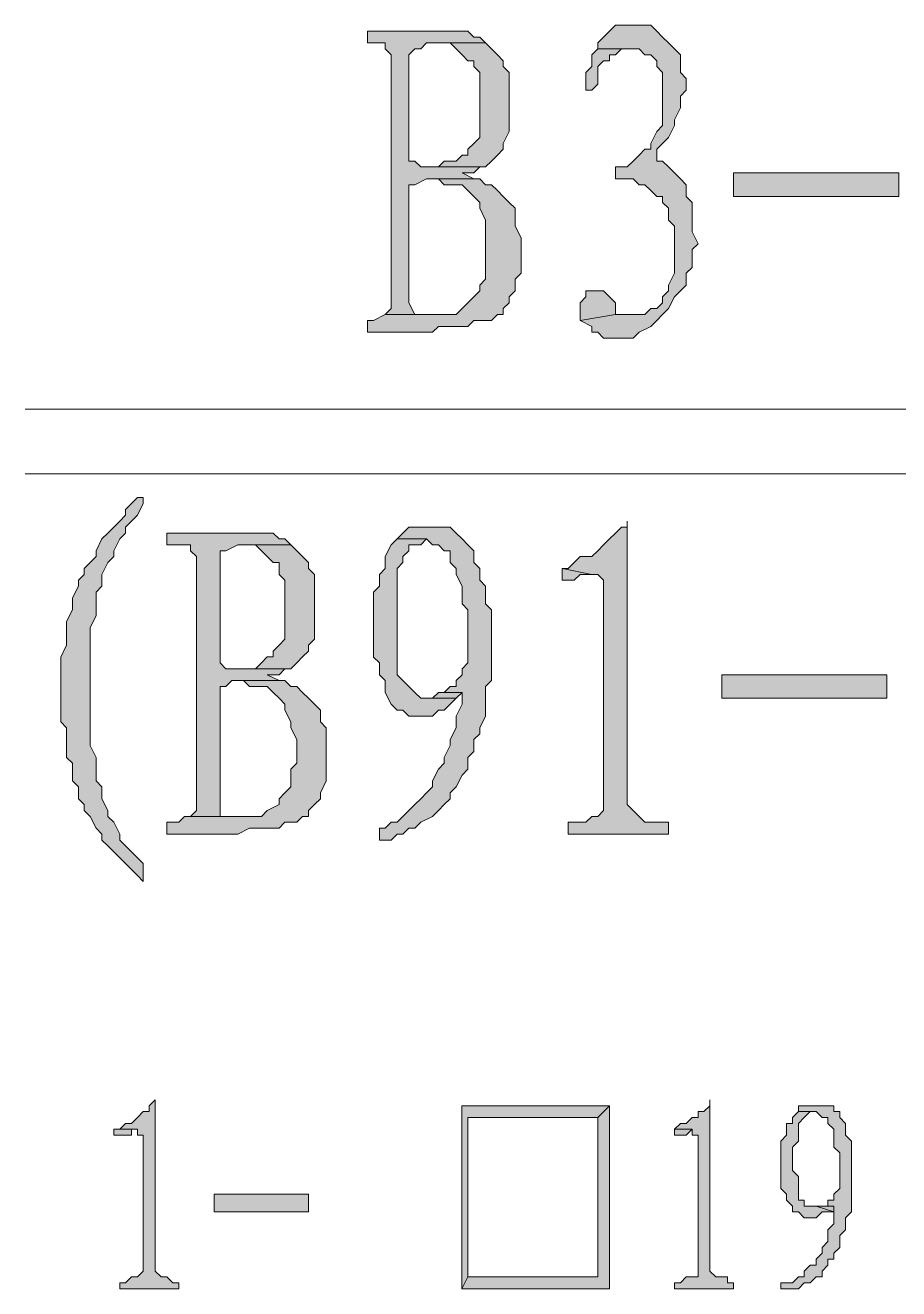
# Model space of a CAD drawing. Header units: millimetres. Extents: x 6 to 291, y 4 to 206.
# Drawn here: x 75.78 to 82.04, y 41.11 to 50.17 of the extents above; entities that cross this region are included whole.
import ezdxf

# ---------------------------------------------------------------- set-up
doc = ezdxf.new("R2010")
doc.units = ezdxf.units.MM
doc.layers.add('C00-00-00', color=7, linetype='Continuous')

msp = doc.modelspace()

# ---------------------------------------------------------------- hatches: boundary and pattern name
at = {"layer": 'C00-00-00'}
h = msp.add_hatch(color=256, dxfattribs=at)
h.dxf.hatch_style = 2
h.paths.add_polyline_path([(78.697667, 50.122667), (78.232001, 50.122667), (78.232001, 50.080334), (78.232001, 50.038001), (78.316667, 50.038001), (78.359001, 50.038001), (78.359001, 49.995667), (78.401334, 49.953334), (78.401334, 48.133001), (78.359001, 48.090667), (78.613001, 48.090667), (78.570667, 48.090667), (78.528334, 48.175334), (78.528334, 49.022001), (78.570667, 49.022001), (78.655334, 49.064334), (79.036334, 49.064334), (78.994001, 49.064334), (78.909334, 49.106667), (78.994001, 49.106667), (79.036334, 49.149001), (78.697667, 49.149001), (78.613001, 49.149001), (78.570667, 49.191334), (78.528334, 49.191334), (78.528334, 49.953334), (78.570667, 49.995667), (78.613001, 49.995667), (78.655334, 50.038001), (78.740001, 50.038001), (79.078667, 50.038001), (79.036334, 50.080334), (78.994001, 50.080334), (78.951667, 50.122667), (78.909334, 50.122667), (78.824667, 50.122667)])
h = msp.add_hatch(color=256, dxfattribs=at)
h.dxf.hatch_style = 2
h.paths.add_polyline_path([(80.137001, 50.16501), (80.094668, 50.16501), (80.052335, 50.16501), (80.010001, 50.16501), (79.967668, 50.122676), (79.925335, 50.080343), (79.883001, 50.03801), (79.883001, 49.995676), (80.137001, 49.995676), (80.179335, 49.995676), (80.221668, 49.953343), (80.264001, 49.953343), (80.306335, 49.91101), (80.306335, 49.868676), (80.348668, 49.826343), (80.348668, 49.78401), (80.348668, 49.699343), (80.348668, 49.572343), (80.348668, 49.53001), (80.348668, 49.445343), (80.306335, 49.40301), (80.264001, 49.318343), (80.264001, 49.27601), (80.221668, 49.27601), (80.179335, 49.233676), (80.137001, 49.191343), (80.094668, 49.14901), (80.052335, 49.14901), (80.010001, 49.14901), (80.010001, 49.064343), (80.137001, 49.064343), (80.179335, 49.02201), (80.221668, 49.02201), (80.264001, 48.979676), (80.306335, 48.937343), (80.348668, 48.937343), (80.348668, 48.89501), (80.391001, 48.852676), (80.391001, 48.76801), (80.433335, 48.725676), (80.433335, 48.64101), (80.433335, 48.598676), (80.433335, 48.51401), (80.433335, 48.429343), (80.433335, 48.38701), (80.391001, 48.302343), (80.391001, 48.26001), (80.348668, 48.217676), (80.348668, 48.175343), (80.306335, 48.13301), (80.264001, 48.13301), (80.221668, 48.090676), (80.137001, 48.090676), (80.010001, 48.090676), (79.756001, 48.048343), (79.840668, 48.00601), (79.840668, 47.963676), (79.883001, 47.963676), (79.925335, 47.921343), (79.967668, 47.921343), (80.052335, 47.921343), (80.094668, 47.921343), (80.137001, 47.921343), (80.179335, 47.963676), (80.264001, 48.00601), (80.306335, 48.048343), (80.348668, 48.090676), (80.391001, 48.13301), (80.433335, 48.217676), (80.475668, 48.26001), (80.518001, 48.302343), (80.518001, 48.38701), (80.560335, 48.429343), (80.560335, 48.471676), (80.560335, 48.556343), (80.602668, 48.598676), (80.560335, 48.683343), (80.560335, 48.810343), (80.560335, 48.89501), (80.518001, 48.937343), (80.518001, 48.979676), (80.518001, 49.02201), (80.475668, 49.064343), (80.433335, 49.106676), (80.391001, 49.14901), (80.348668, 49.191343), (80.306335, 49.191343), (80.306335, 49.27601), (80.348668, 49.318343), (80.391001, 49.360676), (80.433335, 49.445343), (80.433335, 49.487676), (80.475668, 49.572343), (80.475668, 49.614676), (80.475668, 49.65701), (80.518001, 49.699343), (80.518001, 49.78401), (80.475668, 49.826343), (80.475668, 49.868676), (80.475668, 49.953343), (80.433335, 49.995676), (80.391001, 50.03801), (80.348668, 50.080343), (80.306335, 50.122676), (80.264001, 50.16501), (80.221668, 50.16501)])
h = msp.add_hatch(color=256, dxfattribs=at)
h.dxf.hatch_style = 2
h.paths.add_polyline_path([(79.078668, 50.037999), (78.740001, 50.037999), (78.824668, 50.037999), (78.867001, 49.995665), (78.909335, 49.953332), (78.951668, 49.910999), (78.994001, 49.910999), (78.994001, 49.868665), (79.036335, 49.826332), (79.036335, 49.741665), (79.036335, 49.656999), (79.036335, 49.487665), (79.036335, 49.445332), (79.036335, 49.360665), (78.994001, 49.318332), (78.951668, 49.275999), (78.951668, 49.233665), (78.909335, 49.233665), (78.867001, 49.191332), (78.782335, 49.191332), (78.740001, 49.148999), (78.697668, 49.148999), (79.036335, 49.148999), (79.078668, 49.148999), (79.121001, 49.191332), (79.163335, 49.233665), (79.205668, 49.275999), (79.205668, 49.318332), (79.248001, 49.402999), (79.248001, 49.445332), (79.248001, 49.529999), (79.248001, 49.699332), (79.248001, 49.783999), (79.248001, 49.826332), (79.205668, 49.868665), (79.205668, 49.910999), (79.163335, 49.953332), (79.121001, 49.995665)])
h = msp.add_hatch(color=256, dxfattribs=at)
h.dxf.hatch_style = 2
h.paths.add_polyline_path([(79.883003, 49.995672), (79.84067, 49.953339), (79.84067, 49.868672), (79.798337, 49.826339), (79.798337, 49.699339), (79.84067, 49.699339), (79.883003, 49.741672), (79.883003, 49.784006), (79.883003, 49.868672), (79.925337, 49.911006), (79.96767, 49.911006), (79.96767, 49.953339), (80.010003, 49.953339), (80.052337, 49.995672), (80.137003, 49.995672)])
h = msp.add_hatch(color=256, dxfattribs=at)
h.dxf.hatch_style = 2
h.paths.add_polyline_path([(80.856668, 49.106676), (82.041997, 49.106676), (82.041997, 48.937339), (80.856668, 48.937339)])
h = msp.add_hatch(color=256, dxfattribs=at)
h.dxf.hatch_style = 2
h.paths.add_polyline_path([(79.036334, 49.064334), (78.74, 49.064334), (78.782334, 49.022001), (78.867, 49.022001), (78.909334, 49.022001), (78.951667, 48.979667), (78.994, 48.937334), (79.036334, 48.895001), (79.036334, 48.852667), (79.078667, 48.768001), (79.078667, 48.725667), (79.078667, 48.429334), (79.078667, 48.344667), (79.036334, 48.302334), (79.036334, 48.260001), (78.994, 48.217667), (78.951667, 48.175334), (78.909334, 48.133001), (78.867, 48.090667), (78.824667, 48.090667), (78.782334, 48.090667), (78.359, 48.090667), (78.274334, 48.048334), (78.232, 48.048334), (78.232, 47.963667), (78.274334, 47.963667), (78.697667, 47.963667), (78.74, 48.006001), (78.867, 48.006001), (78.909334, 48.006001), (78.951667, 48.006001), (78.994, 48.048334), (79.036334, 48.048334), (79.078667, 48.048334), (79.121, 48.048334), (79.163334, 48.090667), (79.205667, 48.090667), (79.205667, 48.133001), (79.248, 48.175334), (79.248, 48.217667), (79.290334, 48.260001), (79.290334, 48.344667), (79.332667, 48.387001), (79.332667, 48.641001), (79.290334, 48.725667), (79.290334, 48.768001), (79.290334, 48.852667), (79.248, 48.895001), (79.205667, 48.937334), (79.163334, 48.979667), (79.121, 49.022001), (79.078667, 49.022001)])
h = msp.add_hatch(color=256, dxfattribs=at)
h.dxf.hatch_style = 2
h.paths.add_polyline_path([(79.840669, 48.260006), (79.798336, 48.260006), (79.798336, 48.217673), (79.756003, 48.17534), (79.756003, 48.133006), (79.756003, 48.090673), (79.756003, 48.04834), (80.010003, 48.090673), (80.010003, 48.17534), (79.967669, 48.217673), (79.925336, 48.260006)])
h = msp.add_hatch(color=256, dxfattribs=at)
h.dxf.hatch_style = 2
h.paths.add_polyline_path([(76.623335, 46.77833), (76.581002, 46.77833), (76.538668, 46.735997), (76.496335, 46.693663), (76.496335, 46.65133), (76.454002, 46.608997), (76.411668, 46.566663), (76.369335, 46.52433), (76.327002, 46.481997), (76.284668, 46.39733), (76.284668, 46.354997), (76.242335, 46.312663), (76.200002, 46.27033), (76.200002, 46.227997), (76.157668, 46.185663), (76.157668, 46.14333), (76.115335, 46.058663), (76.115335, 46.01633), (76.115335, 45.973997), (76.073002, 45.88933), (76.073002, 45.846997), (76.073002, 45.719997), (76.030668, 45.63533), (76.030668, 45.50833), (76.030668, 45.423663), (76.030668, 45.169663), (76.073002, 45.12733), (76.073002, 45.042663), (76.073002, 45.00033), (76.073002, 44.915663), (76.115335, 44.87333), (76.115335, 44.788663), (76.115335, 44.74633), (76.157668, 44.703997), (76.157668, 44.61933), (76.200002, 44.576997), (76.200002, 44.534663), (76.242335, 44.49233), (76.284668, 44.407663), (76.327002, 44.36533), (76.327002, 44.322997), (76.369335, 44.280663), (76.411668, 44.23833), (76.454002, 44.195997), (76.496335, 44.153663), (76.538668, 44.11133), (76.581002, 44.068997), (76.623335, 44.026663), (76.623335, 44.11133), (76.623335, 44.153663), (76.581002, 44.195997), (76.538668, 44.23833), (76.496335, 44.280663), (76.454002, 44.322997), (76.454002, 44.36533), (76.411668, 44.449997), (76.369335, 44.49233), (76.369335, 44.534663), (76.327002, 44.61933), (76.327002, 44.661663), (76.327002, 44.703997), (76.284668, 44.74633), (76.284668, 44.830997), (76.284668, 44.87333), (76.284668, 44.915663), (76.242335, 45.00033), (76.242335, 45.12733), (76.242335, 45.211997), (76.242335, 45.677663), (76.242335, 45.76233), (76.242335, 45.846997), (76.284668, 45.931663), (76.284668, 45.973997), (76.284668, 46.058663), (76.284668, 46.100997), (76.327002, 46.14333), (76.327002, 46.185663), (76.327002, 46.227997), (76.369335, 46.312663), (76.411668, 46.354997), (76.411668, 46.39733), (76.454002, 46.481997), (76.496335, 46.52433), (76.496335, 46.566663), (76.538668, 46.608997), (76.581002, 46.65133), (76.623335, 46.735997)])
h = msp.add_hatch(color=256, dxfattribs=at)
h.dxf.hatch_style = 2
h.paths.add_polyline_path([(78.697667, 46.566666), (78.570667, 46.566666), (78.528334, 46.566666), (78.486001, 46.524333), (78.443667, 46.482), (78.655334, 46.482), (78.697667, 46.439666), (78.740001, 46.439666), (78.782334, 46.397333), (78.824667, 46.397333), (78.824667, 46.312666), (78.867001, 46.270333), (78.867001, 46.228), (78.909334, 46.143333), (78.909334, 46.101), (78.909334, 46.016333), (78.951667, 45.974), (78.951667, 45.593), (78.909334, 45.550666), (78.909334, 45.508333), (78.867001, 45.466), (78.867001, 45.423666), (78.824667, 45.423666), (78.782334, 45.381333), (78.909334, 45.381333), (78.909334, 45.296666), (78.867001, 45.212), (78.867001, 45.127333), (78.824667, 45.042666), (78.824667, 45.000333), (78.782334, 44.915666), (78.782334, 44.873333), (78.740001, 44.831), (78.697667, 44.746333), (78.697667, 44.704), (78.655334, 44.661666), (78.613001, 44.619333), (78.570667, 44.577), (78.528334, 44.534666), (78.486001, 44.492333), (78.443667, 44.45), (78.401334, 44.45), (78.359001, 44.407666), (78.316667, 44.407666), (78.316667, 44.323), (78.359001, 44.323), (78.401334, 44.323), (78.443667, 44.365333), (78.486001, 44.365333), (78.528334, 44.407666), (78.570667, 44.407666), (78.613001, 44.45), (78.697667, 44.492333), (78.740001, 44.534666), (78.782334, 44.577), (78.824667, 44.619333), (78.824667, 44.661666), (78.867001, 44.704), (78.909334, 44.788666), (78.951667, 44.831), (78.951667, 44.915666), (78.994001, 44.958), (78.994001, 45.042666), (79.036334, 45.085), (79.036334, 45.127333), (79.078667, 45.212), (79.078667, 45.254333), (79.078667, 45.339), (79.078667, 45.423666), (79.121001, 45.466), (79.121001, 45.974), (79.078667, 46.016333), (79.078667, 46.101), (79.078667, 46.143333), (79.036334, 46.185666), (79.036334, 46.270333), (78.994001, 46.312666), (78.994001, 46.397333), (78.951667, 46.439666), (78.909334, 46.482), (78.867001, 46.524333), (78.824667, 46.566666), (78.782334, 46.566666)])
h = msp.add_hatch(color=256, dxfattribs=at)
h.dxf.hatch_style = 2
h.paths.add_polyline_path([(80.094667, 46.609009), (80.094667, 46.566675), (80.052334, 46.566675), (80.01, 46.524342), (79.967667, 46.482009), (79.925334, 46.439675), (79.883, 46.397342), (79.840667, 46.355009), (79.756, 46.355009), (79.713667, 46.312675), (79.671334, 46.270342), (79.629, 46.270342), (79.840667, 46.228009), (79.883, 46.228009), (79.925334, 46.185675), (79.925334, 46.143342), (79.925334, 44.534675), (79.883, 44.492342), (79.840667, 44.492342), (79.798334, 44.450009), (79.713667, 44.450009), (79.671334, 44.450009), (79.671334, 44.365342), (80.391, 44.365342), (80.391, 44.450009), (80.306334, 44.450009), (80.264, 44.450009), (80.221667, 44.450009), (80.179334, 44.492342), (80.137, 44.534675), (80.094667, 44.577009)])
h = msp.add_hatch(color=256, dxfattribs=at)
h.dxf.hatch_style = 2
h.paths.add_polyline_path([(77.343002, 46.52434), (76.792669, 46.52434), (76.792669, 46.439674), (76.877335, 46.439674), (76.962002, 46.439674), (76.962002, 46.39734), (77.004335, 46.355007), (77.004335, 44.534674), (76.962002, 44.49234), (76.919669, 44.49234), (77.258335, 44.49234), (77.216002, 44.49234), (77.173669, 44.49234), (77.173669, 44.577007), (77.173669, 45.423674), (77.216002, 45.423674), (77.258335, 45.466007), (77.639335, 45.466007), (77.597002, 45.466007), (77.512335, 45.50834), (77.554669, 45.50834), (77.597002, 45.50834), (77.639335, 45.550674), (77.300669, 45.550674), (77.216002, 45.550674), (77.173669, 45.593007), (77.173669, 46.355007), (77.173669, 46.39734), (77.216002, 46.39734), (77.300669, 46.439674), (77.343002, 46.439674), (77.681669, 46.439674), (77.639335, 46.482007), (77.597002, 46.482007), (77.554669, 46.52434), (77.512335, 46.52434), (77.427669, 46.52434)])
h = msp.add_hatch(color=256, dxfattribs=at)
h.dxf.hatch_style = 2
h.paths.add_polyline_path([(78.44367, 46.481998), (78.401336, 46.439665), (78.359003, 46.354998), (78.359003, 46.312665), (78.359003, 46.270331), (78.31667, 46.227998), (78.31667, 46.143331), (78.274336, 46.100998), (78.274336, 45.973998), (78.274336, 45.889331), (78.274336, 45.804665), (78.274336, 45.762331), (78.274336, 45.635331), (78.31667, 45.592998), (78.31667, 45.508331), (78.359003, 45.465998), (78.359003, 45.423665), (78.359003, 45.381331), (78.401336, 45.296665), (78.44367, 45.254331), (78.486003, 45.254331), (78.528336, 45.211998), (78.57067, 45.211998), (78.613003, 45.211998), (78.655336, 45.211998), (78.69767, 45.211998), (78.740003, 45.254331), (78.782336, 45.254331), (78.82467, 45.296665), (78.867003, 45.338998), (78.655336, 45.338998), (78.613003, 45.338998), (78.57067, 45.381331), (78.528336, 45.423665), (78.486003, 45.465998), (78.44367, 45.508331), (78.44367, 45.592998), (78.44367, 45.635331), (78.44367, 46.100998), (78.44367, 46.185665), (78.44367, 46.270331), (78.486003, 46.312665), (78.486003, 46.354998), (78.528336, 46.397331), (78.528336, 46.439665), (78.57067, 46.439665), (78.613003, 46.439665), (78.655336, 46.481998)])
h = msp.add_hatch(color=256, dxfattribs=at)
h.dxf.hatch_style = 2
h.paths.add_polyline_path([(77.681668, 46.439672), (77.343002, 46.439672), (77.427668, 46.439672), (77.470002, 46.397338), (77.512335, 46.355005), (77.554668, 46.312672), (77.597002, 46.312672), (77.597002, 46.228005), (77.639335, 46.185672), (77.639335, 46.143338), (77.639335, 45.804672), (77.639335, 45.762338), (77.597002, 45.720005), (77.554668, 45.677672), (77.554668, 45.635338), (77.512335, 45.635338), (77.470002, 45.593005), (77.427668, 45.550672), (77.300668, 45.550672), (77.639335, 45.550672), (77.681668, 45.550672), (77.724002, 45.593005), (77.766335, 45.635338), (77.808668, 45.677672), (77.808668, 45.720005), (77.851002, 45.762338), (77.851002, 45.847005), (77.851002, 46.143338), (77.851002, 46.228005), (77.808668, 46.270338), (77.808668, 46.312672), (77.766335, 46.355005), (77.724002, 46.397338)])
h = msp.add_hatch(color=256, dxfattribs=at)
h.dxf.hatch_style = 2
h.paths.add_polyline_path([(79.628998, 46.270334), (79.628998, 46.185668), (79.713664, 46.185668), (79.755998, 46.228001), (79.798331, 46.228001), (79.840664, 46.228001)])
h = msp.add_hatch(color=256, dxfattribs=at)
h.dxf.hatch_style = 2
h.paths.add_polyline_path([(80.772, 45.508333), (81.957336, 45.508333), (81.957336, 45.338996), (80.772, 45.338996)])
h = msp.add_hatch(color=256, dxfattribs=at)
h.dxf.hatch_style = 2
h.paths.add_polyline_path([(77.639334, 45.466007), (77.343001, 45.466007), (77.385334, 45.423674), (77.470001, 45.423674), (77.512334, 45.423674), (77.554667, 45.38134), (77.597001, 45.339007), (77.639334, 45.296674), (77.639334, 45.25434), (77.681667, 45.169674), (77.681667, 45.12734), (77.724001, 45.042674), (77.724001, 44.87334), (77.681667, 44.831007), (77.681667, 44.74634), (77.681667, 44.704007), (77.639334, 44.661674), (77.597001, 44.61934), (77.597001, 44.577007), (77.512334, 44.534674), (77.470001, 44.49234), (77.427667, 44.49234), (77.385334, 44.49234), (76.919667, 44.49234), (76.877334, 44.450007), (76.792667, 44.450007), (76.792667, 44.36534), (76.835001, 44.36534), (77.300667, 44.36534), (77.385334, 44.407674), (77.470001, 44.407674), (77.512334, 44.407674), (77.597001, 44.407674), (77.639334, 44.450007), (77.681667, 44.450007), (77.724001, 44.450007), (77.766334, 44.49234), (77.808667, 44.49234), (77.808667, 44.534674), (77.851001, 44.577007), (77.893334, 44.61934), (77.893334, 44.661674), (77.935667, 44.74634), (77.935667, 44.788674), (77.935667, 44.87334), (77.935667, 45.00034), (77.935667, 45.042674), (77.935667, 45.12734), (77.893334, 45.169674), (77.893334, 45.25434), (77.851001, 45.296674), (77.808667, 45.339007), (77.766334, 45.38134), (77.724001, 45.423674), (77.681667, 45.423674)])
h = msp.add_hatch(color=256, dxfattribs=at)
h.dxf.hatch_style = 2
h.paths.add_polyline_path([(78.782336, 45.381338), (78.740003, 45.381338), (78.697669, 45.339005), (78.655336, 45.339005), (78.867003, 45.339005), (78.909336, 45.381338)])
h = msp.add_hatch(color=256, dxfattribs=at)
h.dxf.hatch_style = 2
h.paths.add_polyline_path([(76.708003, 42.460328), (76.66567, 42.417995), (76.66567, 42.375661), (76.623337, 42.375661), (76.581003, 42.333328), (76.53867, 42.290995), (76.496337, 42.290995), (76.454003, 42.248661), (76.41167, 42.248661), (76.581003, 42.248661), (76.581003, 42.206328), (76.623337, 42.206328), (76.623337, 41.232661), (76.581003, 41.190328), (76.53867, 41.190328), (76.496337, 41.147995), (76.454003, 41.147995), (76.454003, 41.105661), (76.877337, 41.105661), (76.877337, 41.147995), (76.835003, 41.147995), (76.79267, 41.190328), (76.750337, 41.190328), (76.708003, 41.232661)])
h = msp.add_hatch(color=256, dxfattribs=at)
h.dxf.hatch_style = 2
h.paths.add_polyline_path([(79.967664, 42.418002), (78.909331, 42.418002), (78.909331, 41.105669), (78.951664, 41.190335), (78.951664, 42.333335), (79.882997, 42.333335)])
h = msp.add_hatch(color=256, dxfattribs=at)
h.dxf.hatch_style = 2
h.paths.add_polyline_path([(79.967664, 42.418002), (79.882997, 42.333335), (79.882997, 41.190335), (78.951664, 41.190335), (78.909331, 41.105669), (79.967664, 41.105669)])
h = msp.add_hatch(color=256, dxfattribs=at)
h.dxf.hatch_style = 2
h.paths.add_polyline_path([(80.687331, 42.460328), (80.687331, 42.417995), (80.644998, 42.375661), (80.602664, 42.375661), (80.602664, 42.333328), (80.560331, 42.333328), (80.517998, 42.290995), (80.475664, 42.290995), (80.433331, 42.248661), (80.560331, 42.248661), (80.560331, 42.206328), (80.602664, 42.206328), (80.602664, 42.163995), (80.602664, 42.121661), (80.602664, 41.232661), (80.602664, 41.190328), (80.560331, 41.190328), (80.517998, 41.190328), (80.475664, 41.147995), (80.433331, 41.147995), (80.433331, 41.105661), (80.856664, 41.105661), (80.856664, 41.147995), (80.814331, 41.147995), (80.814331, 41.190328), (80.771998, 41.190328), (80.729664, 41.190328), (80.687331, 41.232661)])
h = msp.add_hatch(color=256, dxfattribs=at)
h.dxf.hatch_style = 2
h.paths.add_polyline_path([(81.449332, 42.418002), (81.364666, 42.418002), (81.322332, 42.418002), (81.322332, 42.375669), (81.406999, 42.375669), (81.449332, 42.375669), (81.491666, 42.333335), (81.533999, 42.333335), (81.533999, 42.291002), (81.576332, 42.248669), (81.576332, 42.206335), (81.576332, 42.164002), (81.576332, 42.121669), (81.618666, 42.079335), (81.618666, 41.825335), (81.576332, 41.783002), (81.576332, 41.740669), (81.533999, 41.740669), (81.533999, 41.698335), (81.576332, 41.698335), (81.576332, 41.656002), (81.576332, 41.571335), (81.533999, 41.529002), (81.533999, 41.486669), (81.533999, 41.444335), (81.491666, 41.402002), (81.491666, 41.359669), (81.449332, 41.317335), (81.449332, 41.275002), (81.406999, 41.275002), (81.364666, 41.232669), (81.364666, 41.190335), (81.322332, 41.190335), (81.279999, 41.148002), (81.237666, 41.148002), (81.195332, 41.148002), (81.195332, 41.105669), (81.279999, 41.105669), (81.322332, 41.105669), (81.364666, 41.148002), (81.406999, 41.148002), (81.449332, 41.190335), (81.491666, 41.190335), (81.491666, 41.232669), (81.533999, 41.275002), (81.533999, 41.317335), (81.576332, 41.317335), (81.576332, 41.359669), (81.618666, 41.402002), (81.618666, 41.444335), (81.618666, 41.486669), (81.660999, 41.529002), (81.660999, 41.571335), (81.660999, 41.613669), (81.703332, 41.656002), (81.703332, 41.698335), (81.703332, 41.740669), (81.703332, 42.079335), (81.703332, 42.121669), (81.703332, 42.164002), (81.660999, 42.206335), (81.660999, 42.248669), (81.660999, 42.291002), (81.618666, 42.333335), (81.618666, 42.375669), (81.576332, 42.375669), (81.576332, 42.418002), (81.533999, 42.418002)])
h = msp.add_hatch(color=256, dxfattribs=at)
h.dxf.hatch_style = 2
h.paths.add_polyline_path([(81.322329, 42.375675), (81.279996, 42.333342), (81.279996, 42.291009), (81.237663, 42.291009), (81.237663, 42.248675), (81.237663, 42.206342), (81.195329, 42.164009), (81.195329, 42.121675), (81.195329, 42.079342), (81.195329, 41.994675), (81.195329, 41.952342), (81.195329, 41.825342), (81.237663, 41.783009), (81.237663, 41.740675), (81.279996, 41.698342), (81.279996, 41.656009), (81.322329, 41.656009), (81.364663, 41.613675), (81.406996, 41.613675), (81.449329, 41.613675), (81.491663, 41.656009), (81.533996, 41.656009), (81.576329, 41.656009), (81.449329, 41.698342), (81.406996, 41.698342), (81.364663, 41.698342), (81.364663, 41.740675), (81.322329, 41.740675), (81.322329, 41.783009), (81.322329, 41.910009), (81.279996, 41.952342), (81.279996, 42.121675), (81.322329, 42.164009), (81.322329, 42.248675), (81.322329, 42.291009), (81.364663, 42.333342), (81.406996, 42.375675)])
h = msp.add_hatch(color=256, dxfattribs=at)
h.dxf.hatch_style = 2
h.paths.add_polyline_path([(76.411663, 42.248665), (76.411663, 42.206331), (76.453997, 42.206331), (76.538663, 42.206331), (76.538663, 42.248665)])
h = msp.add_hatch(color=256, dxfattribs=at)
h.dxf.hatch_style = 2
h.paths.add_polyline_path([(80.433333, 42.248665), (80.433333, 42.206338), (80.518002, 42.206338), (80.560336, 42.248665)])
h = msp.add_hatch(color=256, dxfattribs=at)
h.dxf.hatch_style = 2
h.paths.add_polyline_path([(77.13133, 41.782995), (77.808663, 41.782995), (77.808663, 41.656001), (77.13133, 41.656001)])
h = msp.add_hatch(color=256, dxfattribs=at)
h.dxf.hatch_style = 2
h.paths.add_polyline_path([(81.534001, 41.698343), (81.491667, 41.698343), (81.449332, 41.698343), (81.576335, 41.656001), (81.576335, 41.698343)])

# ---------------------------------------------------------------- linework, layer by layer
at = {"layer": 'C00-00-00', "lineweight": 13}
for points in [[(78.697667, 50.122667), (78.232001, 50.122667), (78.232001, 50.080334), (78.232001, 50.038001), (78.316667, 50.038001), (78.359001, 50.038001), (78.359001, 49.995667), (78.401334, 49.953334), (78.401334, 48.133001), (78.359001, 48.090667), (78.613001, 48.090667), (78.570667, 48.090667), (78.528334, 48.175334), (78.528334, 49.022001), (78.570667, 49.022001), (78.655334, 49.064334), (79.036334, 49.064334), (78.994001, 49.064334), (78.909334, 49.106667), (78.994001, 49.106667), (79.036334, 49.149001), (78.697667, 49.149001), (78.613001, 49.149001), (78.570667, 49.191334), (78.528334, 49.191334), (78.528334, 49.953334), (78.570667, 49.995667), (78.613001, 49.995667), (78.655334, 50.038001), (78.740001, 50.038001), (79.078667, 50.038001), (79.036334, 50.080334), (78.994001, 50.080334), (78.951667, 50.122667), (78.909334, 50.122667), (78.824667, 50.122667)], [(80.137001, 50.16501), (80.094668, 50.16501), (80.052335, 50.16501), (80.010001, 50.16501), (79.967668, 50.122676), (79.925335, 50.080343), (79.883001, 50.03801), (79.883001, 49.995676), (80.137001, 49.995676), (80.179335, 49.995676), (80.221668, 49.953343), (80.264001, 49.953343), (80.306335, 49.91101), (80.306335, 49.868676), (80.348668, 49.826343), (80.348668, 49.78401), (80.348668, 49.699343), (80.348668, 49.572343), (80.348668, 49.53001), (80.348668, 49.445343), (80.306335, 49.40301), (80.264001, 49.318343), (80.264001, 49.27601), (80.221668, 49.27601), (80.179335, 49.233676), (80.137001, 49.191343), (80.094668, 49.14901), (80.052335, 49.14901), (80.010001, 49.14901), (80.010001, 49.064343), (80.137001, 49.064343), (80.179335, 49.02201), (80.221668, 49.02201), (80.264001, 48.979676), (80.306335, 48.937343), (80.348668, 48.937343), (80.348668, 48.89501), (80.391001, 48.852676), (80.391001, 48.76801), (80.433335, 48.725676), (80.433335, 48.64101), (80.433335, 48.598676), (80.433335, 48.51401), (80.433335, 48.429343), (80.433335, 48.38701), (80.391001, 48.302343), (80.391001, 48.26001), (80.348668, 48.217676), (80.348668, 48.175343), (80.306335, 48.13301), (80.264001, 48.13301), (80.221668, 48.090676), (80.137001, 48.090676), (80.010001, 48.090676), (79.756001, 48.048343), (79.840668, 48.00601), (79.840668, 47.963676), (79.883001, 47.963676), (79.925335, 47.921343), (79.967668, 47.921343), (80.052335, 47.921343), (80.094668, 47.921343), (80.137001, 47.921343), (80.179335, 47.963676), (80.264001, 48.00601), (80.306335, 48.048343), (80.348668, 48.090676), (80.391001, 48.13301), (80.433335, 48.217676), (80.475668, 48.26001), (80.518001, 48.302343), (80.518001, 48.38701), (80.560335, 48.429343), (80.560335, 48.471676), (80.560335, 48.556343), (80.602668, 48.598676), (80.560335, 48.683343), (80.560335, 48.810343), (80.560335, 48.89501), (80.518001, 48.937343), (80.518001, 48.979676), (80.518001, 49.02201), (80.475668, 49.064343), (80.433335, 49.106676), (80.391001, 49.14901), (80.348668, 49.191343), (80.306335, 49.191343), (80.306335, 49.27601), (80.348668, 49.318343), (80.391001, 49.360676), (80.433335, 49.445343), (80.433335, 49.487676), (80.475668, 49.572343), (80.475668, 49.614676), (80.475668, 49.65701), (80.518001, 49.699343), (80.518001, 49.78401), (80.475668, 49.826343), (80.475668, 49.868676), (80.475668, 49.953343), (80.433335, 49.995676), (80.391001, 50.03801), (80.348668, 50.080343), (80.306335, 50.122676), (80.264001, 50.16501), (80.221668, 50.16501)], [(79.078668, 50.037999), (78.740001, 50.037999), (78.824668, 50.037999), (78.867001, 49.995665), (78.909335, 49.953332), (78.951668, 49.910999), (78.994001, 49.910999), (78.994001, 49.868665), (79.036335, 49.826332), (79.036335, 49.741665), (79.036335, 49.656999), (79.036335, 49.487665), (79.036335, 49.445332), (79.036335, 49.360665), (78.994001, 49.318332), (78.951668, 49.275999), (78.951668, 49.233665), (78.909335, 49.233665), (78.867001, 49.191332), (78.782335, 49.191332), (78.740001, 49.148999), (78.697668, 49.148999), (79.036335, 49.148999), (79.078668, 49.148999), (79.121001, 49.191332), (79.163335, 49.233665), (79.205668, 49.275999), (79.205668, 49.318332), (79.248001, 49.402999), (79.248001, 49.445332), (79.248001, 49.529999), (79.248001, 49.699332), (79.248001, 49.783999), (79.248001, 49.826332), (79.205668, 49.868665), (79.205668, 49.910999), (79.163335, 49.953332), (79.121001, 49.995665)], [(79.883003, 49.995672), (79.84067, 49.953339), (79.84067, 49.868672), (79.798337, 49.826339), (79.798337, 49.699339), (79.84067, 49.699339), (79.883003, 49.741672), (79.883003, 49.784006), (79.883003, 49.868672), (79.925337, 49.911006), (79.96767, 49.911006), (79.96767, 49.953339), (80.010003, 49.953339), (80.052337, 49.995672), (80.137003, 49.995672)], [(80.856668, 49.106676), (82.041997, 49.106676), (82.041997, 48.937339), (80.856668, 48.937339)], [(79.036334, 49.064334), (78.74, 49.064334), (78.782334, 49.022001), (78.867, 49.022001), (78.909334, 49.022001), (78.951667, 48.979667), (78.994, 48.937334), (79.036334, 48.895001), (79.036334, 48.852667), (79.078667, 48.768001), (79.078667, 48.725667), (79.078667, 48.429334), (79.078667, 48.344667), (79.036334, 48.302334), (79.036334, 48.260001), (78.994, 48.217667), (78.951667, 48.175334), (78.909334, 48.133001), (78.867, 48.090667), (78.824667, 48.090667), (78.782334, 48.090667), (78.359, 48.090667), (78.274334, 48.048334), (78.232, 48.048334), (78.232, 47.963667), (78.274334, 47.963667), (78.697667, 47.963667), (78.74, 48.006001), (78.867, 48.006001), (78.909334, 48.006001), (78.951667, 48.006001), (78.994, 48.048334), (79.036334, 48.048334), (79.078667, 48.048334), (79.121, 48.048334), (79.163334, 48.090667), (79.205667, 48.090667), (79.205667, 48.133001), (79.248, 48.175334), (79.248, 48.217667), (79.290334, 48.260001), (79.290334, 48.344667), (79.332667, 48.387001), (79.332667, 48.641001), (79.290334, 48.725667), (79.290334, 48.768001), (79.290334, 48.852667), (79.248, 48.895001), (79.205667, 48.937334), (79.163334, 48.979667), (79.121, 49.022001), (79.078667, 49.022001)], [(79.840669, 48.260006), (79.798336, 48.260006), (79.798336, 48.217673), (79.756003, 48.17534), (79.756003, 48.133006), (79.756003, 48.090673), (79.756003, 48.04834), (80.010003, 48.090673), (80.010003, 48.17534), (79.967669, 48.217673), (79.925336, 48.260006)], [(76.623335, 46.77833), (76.581002, 46.77833), (76.538668, 46.735997), (76.496335, 46.693663), (76.496335, 46.65133), (76.454002, 46.608997), (76.411668, 46.566663), (76.369335, 46.52433), (76.327002, 46.481997), (76.284668, 46.39733), (76.284668, 46.354997), (76.242335, 46.312663), (76.200002, 46.27033), (76.200002, 46.227997), (76.157668, 46.185663), (76.157668, 46.14333), (76.115335, 46.058663), (76.115335, 46.01633), (76.115335, 45.973997), (76.073002, 45.88933), (76.073002, 45.846997), (76.073002, 45.719997), (76.030668, 45.63533), (76.030668, 45.50833), (76.030668, 45.423663), (76.030668, 45.169663), (76.073002, 45.12733), (76.073002, 45.042663), (76.073002, 45.00033), (76.073002, 44.915663), (76.115335, 44.87333), (76.115335, 44.788663), (76.115335, 44.74633), (76.157668, 44.703997), (76.157668, 44.61933), (76.200002, 44.576997), (76.200002, 44.534663), (76.242335, 44.49233), (76.284668, 44.407663), (76.327002, 44.36533), (76.327002, 44.322997), (76.369335, 44.280663), (76.411668, 44.23833), (76.454002, 44.195997), (76.496335, 44.153663), (76.538668, 44.11133), (76.581002, 44.068997), (76.623335, 44.026663), (76.623335, 44.11133), (76.623335, 44.153663), (76.581002, 44.195997), (76.538668, 44.23833), (76.496335, 44.280663), (76.454002, 44.322997), (76.454002, 44.36533), (76.411668, 44.449997), (76.369335, 44.49233), (76.369335, 44.534663), (76.327002, 44.61933), (76.327002, 44.661663), (76.327002, 44.703997), (76.284668, 44.74633), (76.284668, 44.830997), (76.284668, 44.87333), (76.284668, 44.915663), (76.242335, 45.00033), (76.242335, 45.12733), (76.242335, 45.211997), (76.242335, 45.677663), (76.242335, 45.76233), (76.242335, 45.846997), (76.284668, 45.931663), (76.284668, 45.973997), (76.284668, 46.058663), (76.284668, 46.100997), (76.327002, 46.14333), (76.327002, 46.185663), (76.327002, 46.227997), (76.369335, 46.312663), (76.411668, 46.354997), (76.411668, 46.39733), (76.454002, 46.481997), (76.496335, 46.52433), (76.496335, 46.566663), (76.538668, 46.608997), (76.581002, 46.65133), (76.623335, 46.735997)], [(78.697667, 46.566666), (78.570667, 46.566666), (78.528334, 46.566666), (78.486001, 46.524333), (78.443667, 46.482), (78.655334, 46.482), (78.697667, 46.439666), (78.740001, 46.439666), (78.782334, 46.397333), (78.824667, 46.397333), (78.824667, 46.312666), (78.867001, 46.270333), (78.867001, 46.228), (78.909334, 46.143333), (78.909334, 46.101), (78.909334, 46.016333), (78.951667, 45.974), (78.951667, 45.593), (78.909334, 45.550666), (78.909334, 45.508333), (78.867001, 45.466), (78.867001, 45.423666), (78.824667, 45.423666), (78.782334, 45.381333), (78.909334, 45.381333), (78.909334, 45.296666), (78.867001, 45.212), (78.867001, 45.127333), (78.824667, 45.042666), (78.824667, 45.000333), (78.782334, 44.915666), (78.782334, 44.873333), (78.740001, 44.831), (78.697667, 44.746333), (78.697667, 44.704), (78.655334, 44.661666), (78.613001, 44.619333), (78.570667, 44.577), (78.528334, 44.534666), (78.486001, 44.492333), (78.443667, 44.45), (78.401334, 44.45), (78.359001, 44.407666), (78.316667, 44.407666), (78.316667, 44.323), (78.359001, 44.323), (78.401334, 44.323), (78.443667, 44.365333), (78.486001, 44.365333), (78.528334, 44.407666), (78.570667, 44.407666), (78.613001, 44.45), (78.697667, 44.492333), (78.740001, 44.534666), (78.782334, 44.577), (78.824667, 44.619333), (78.824667, 44.661666), (78.867001, 44.704), (78.909334, 44.788666), (78.951667, 44.831), (78.951667, 44.915666), (78.994001, 44.958), (78.994001, 45.042666), (79.036334, 45.085), (79.036334, 45.127333), (79.078667, 45.212), (79.078667, 45.254333), (79.078667, 45.339), (79.078667, 45.423666), (79.121001, 45.466), (79.121001, 45.974), (79.078667, 46.016333), (79.078667, 46.101), (79.078667, 46.143333), (79.036334, 46.185666), (79.036334, 46.270333), (78.994001, 46.312666), (78.994001, 46.397333), (78.951667, 46.439666), (78.909334, 46.482), (78.867001, 46.524333), (78.824667, 46.566666), (78.782334, 46.566666)], [(80.094667, 46.609009), (80.094667, 46.566675), (80.052334, 46.566675), (80.01, 46.524342), (79.967667, 46.482009), (79.925334, 46.439675), (79.883, 46.397342), (79.840667, 46.355009), (79.756, 46.355009), (79.713667, 46.312675), (79.671334, 46.270342), (79.629, 46.270342), (79.840667, 46.228009), (79.883, 46.228009), (79.925334, 46.185675), (79.925334, 46.143342), (79.925334, 44.534675), (79.883, 44.492342), (79.840667, 44.492342), (79.798334, 44.450009), (79.713667, 44.450009), (79.671334, 44.450009), (79.671334, 44.365342), (80.391, 44.365342), (80.391, 44.450009), (80.306334, 44.450009), (80.264, 44.450009), (80.221667, 44.450009), (80.179334, 44.492342), (80.137, 44.534675), (80.094667, 44.577009)], [(77.343002, 46.52434), (76.792669, 46.52434), (76.792669, 46.439674), (76.877335, 46.439674), (76.962002, 46.439674), (76.962002, 46.39734), (77.004335, 46.355007), (77.004335, 44.534674), (76.962002, 44.49234), (76.919669, 44.49234), (77.258335, 44.49234), (77.216002, 44.49234), (77.173669, 44.49234), (77.173669, 44.577007), (77.173669, 45.423674), (77.216002, 45.423674), (77.258335, 45.466007), (77.639335, 45.466007), (77.597002, 45.466007), (77.512335, 45.50834), (77.554669, 45.50834), (77.597002, 45.50834), (77.639335, 45.550674), (77.300669, 45.550674), (77.216002, 45.550674), (77.173669, 45.593007), (77.173669, 46.355007), (77.173669, 46.39734), (77.216002, 46.39734), (77.300669, 46.439674), (77.343002, 46.439674), (77.681669, 46.439674), (77.639335, 46.482007), (77.597002, 46.482007), (77.554669, 46.52434), (77.512335, 46.52434), (77.427669, 46.52434)], [(78.44367, 46.481998), (78.401336, 46.439665), (78.359003, 46.354998), (78.359003, 46.312665), (78.359003, 46.270331), (78.31667, 46.227998), (78.31667, 46.143331), (78.274336, 46.100998), (78.274336, 45.973998), (78.274336, 45.889331), (78.274336, 45.804665), (78.274336, 45.762331), (78.274336, 45.635331), (78.31667, 45.592998), (78.31667, 45.508331), (78.359003, 45.465998), (78.359003, 45.423665), (78.359003, 45.381331), (78.401336, 45.296665), (78.44367, 45.254331), (78.486003, 45.254331), (78.528336, 45.211998), (78.57067, 45.211998), (78.613003, 45.211998), (78.655336, 45.211998), (78.69767, 45.211998), (78.740003, 45.254331), (78.782336, 45.254331), (78.82467, 45.296665), (78.867003, 45.338998), (78.655336, 45.338998), (78.613003, 45.338998), (78.57067, 45.381331), (78.528336, 45.423665), (78.486003, 45.465998), (78.44367, 45.508331), (78.44367, 45.592998), (78.44367, 45.635331), (78.44367, 46.100998), (78.44367, 46.185665), (78.44367, 46.270331), (78.486003, 46.312665), (78.486003, 46.354998), (78.528336, 46.397331), (78.528336, 46.439665), (78.57067, 46.439665), (78.613003, 46.439665), (78.655336, 46.481998)], [(77.681668, 46.439672), (77.343002, 46.439672), (77.427668, 46.439672), (77.470002, 46.397338), (77.512335, 46.355005), (77.554668, 46.312672), (77.597002, 46.312672), (77.597002, 46.228005), (77.639335, 46.185672), (77.639335, 46.143338), (77.639335, 45.804672), (77.639335, 45.762338), (77.597002, 45.720005), (77.554668, 45.677672), (77.554668, 45.635338), (77.512335, 45.635338), (77.470002, 45.593005), (77.427668, 45.550672), (77.300668, 45.550672), (77.639335, 45.550672), (77.681668, 45.550672), (77.724002, 45.593005), (77.766335, 45.635338), (77.808668, 45.677672), (77.808668, 45.720005), (77.851002, 45.762338), (77.851002, 45.847005), (77.851002, 46.143338), (77.851002, 46.228005), (77.808668, 46.270338), (77.808668, 46.312672), (77.766335, 46.355005), (77.724002, 46.397338)], [(79.628998, 46.270334), (79.628998, 46.185668), (79.713664, 46.185668), (79.755998, 46.228001), (79.798331, 46.228001), (79.840664, 46.228001)], [(80.772, 45.508333), (81.957336, 45.508333), (81.957336, 45.338996), (80.772, 45.338996)], [(77.639334, 45.466007), (77.343001, 45.466007), (77.385334, 45.423674), (77.470001, 45.423674), (77.512334, 45.423674), (77.554667, 45.38134), (77.597001, 45.339007), (77.639334, 45.296674), (77.639334, 45.25434), (77.681667, 45.169674), (77.681667, 45.12734), (77.724001, 45.042674), (77.724001, 44.87334), (77.681667, 44.831007), (77.681667, 44.74634), (77.681667, 44.704007), (77.639334, 44.661674), (77.597001, 44.61934), (77.597001, 44.577007), (77.512334, 44.534674), (77.470001, 44.49234), (77.427667, 44.49234), (77.385334, 44.49234), (76.919667, 44.49234), (76.877334, 44.450007), (76.792667, 44.450007), (76.792667, 44.36534), (76.835001, 44.36534), (77.300667, 44.36534), (77.385334, 44.407674), (77.470001, 44.407674), (77.512334, 44.407674), (77.597001, 44.407674), (77.639334, 44.450007), (77.681667, 44.450007), (77.724001, 44.450007), (77.766334, 44.49234), (77.808667, 44.49234), (77.808667, 44.534674), (77.851001, 44.577007), (77.893334, 44.61934), (77.893334, 44.661674), (77.935667, 44.74634), (77.935667, 44.788674), (77.935667, 44.87334), (77.935667, 45.00034), (77.935667, 45.042674), (77.935667, 45.12734), (77.893334, 45.169674), (77.893334, 45.25434), (77.851001, 45.296674), (77.808667, 45.339007), (77.766334, 45.38134), (77.724001, 45.423674), (77.681667, 45.423674)], [(78.782336, 45.381338), (78.740003, 45.381338), (78.697669, 45.339005), (78.655336, 45.339005), (78.867003, 45.339005), (78.909336, 45.381338)], [(76.708003, 42.460328), (76.66567, 42.417995), (76.66567, 42.375661), (76.623337, 42.375661), (76.581003, 42.333328), (76.53867, 42.290995), (76.496337, 42.290995), (76.454003, 42.248661), (76.41167, 42.248661), (76.581003, 42.248661), (76.581003, 42.206328), (76.623337, 42.206328), (76.623337, 41.232661), (76.581003, 41.190328), (76.53867, 41.190328), (76.496337, 41.147995), (76.454003, 41.147995), (76.454003, 41.105661), (76.877337, 41.105661), (76.877337, 41.147995), (76.835003, 41.147995), (76.79267, 41.190328), (76.750337, 41.190328), (76.708003, 41.232661)], [(79.967664, 42.418002), (78.909331, 42.418002), (78.909331, 41.105669), (78.951664, 41.190335), (78.951664, 42.333335), (79.882997, 42.333335)], [(79.967664, 42.418002), (79.882997, 42.333335), (79.882997, 41.190335), (78.951664, 41.190335), (78.909331, 41.105669), (79.967664, 41.105669)], [(80.687331, 42.460328), (80.687331, 42.417995), (80.644998, 42.375661), (80.602664, 42.375661), (80.602664, 42.333328), (80.560331, 42.333328), (80.517998, 42.290995), (80.475664, 42.290995), (80.433331, 42.248661), (80.560331, 42.248661), (80.560331, 42.206328), (80.602664, 42.206328), (80.602664, 42.163995), (80.602664, 42.121661), (80.602664, 41.232661), (80.602664, 41.190328), (80.560331, 41.190328), (80.517998, 41.190328), (80.475664, 41.147995), (80.433331, 41.147995), (80.433331, 41.105661), (80.856664, 41.105661), (80.856664, 41.147995), (80.814331, 41.147995), (80.814331, 41.190328), (80.771998, 41.190328), (80.729664, 41.190328), (80.687331, 41.232661)], [(81.449332, 42.418002), (81.364666, 42.418002), (81.322332, 42.418002), (81.322332, 42.375669), (81.406999, 42.375669), (81.449332, 42.375669), (81.491666, 42.333335), (81.533999, 42.333335), (81.533999, 42.291002), (81.576332, 42.248669), (81.576332, 42.206335), (81.576332, 42.164002), (81.576332, 42.121669), (81.618666, 42.079335), (81.618666, 41.825335), (81.576332, 41.783002), (81.576332, 41.740669), (81.533999, 41.740669), (81.533999, 41.698335), (81.576332, 41.698335), (81.576332, 41.656002), (81.576332, 41.571335), (81.533999, 41.529002), (81.533999, 41.486669), (81.533999, 41.444335), (81.491666, 41.402002), (81.491666, 41.359669), (81.449332, 41.317335), (81.449332, 41.275002), (81.406999, 41.275002), (81.364666, 41.232669), (81.364666, 41.190335), (81.322332, 41.190335), (81.279999, 41.148002), (81.237666, 41.148002), (81.195332, 41.148002), (81.195332, 41.105669), (81.279999, 41.105669), (81.322332, 41.105669), (81.364666, 41.148002), (81.406999, 41.148002), (81.449332, 41.190335), (81.491666, 41.190335), (81.491666, 41.232669), (81.533999, 41.275002), (81.533999, 41.317335), (81.576332, 41.317335), (81.576332, 41.359669), (81.618666, 41.402002), (81.618666, 41.444335), (81.618666, 41.486669), (81.660999, 41.529002), (81.660999, 41.571335), (81.660999, 41.613669), (81.703332, 41.656002), (81.703332, 41.698335), (81.703332, 41.740669), (81.703332, 42.079335), (81.703332, 42.121669), (81.703332, 42.164002), (81.660999, 42.206335), (81.660999, 42.248669), (81.660999, 42.291002), (81.618666, 42.333335), (81.618666, 42.375669), (81.576332, 42.375669), (81.576332, 42.418002), (81.533999, 42.418002)], [(81.322329, 42.375675), (81.279996, 42.333342), (81.279996, 42.291009), (81.237663, 42.291009), (81.237663, 42.248675), (81.237663, 42.206342), (81.195329, 42.164009), (81.195329, 42.121675), (81.195329, 42.079342), (81.195329, 41.994675), (81.195329, 41.952342), (81.195329, 41.825342), (81.237663, 41.783009), (81.237663, 41.740675), (81.279996, 41.698342), (81.279996, 41.656009), (81.322329, 41.656009), (81.364663, 41.613675), (81.406996, 41.613675), (81.449329, 41.613675), (81.491663, 41.656009), (81.533996, 41.656009), (81.576329, 41.656009), (81.449329, 41.698342), (81.406996, 41.698342), (81.364663, 41.698342), (81.364663, 41.740675), (81.322329, 41.740675), (81.322329, 41.783009), (81.322329, 41.910009), (81.279996, 41.952342), (81.279996, 42.121675), (81.322329, 42.164009), (81.322329, 42.248675), (81.322329, 42.291009), (81.364663, 42.333342), (81.406996, 42.375675)], [(76.411663, 42.248665), (76.411663, 42.206331), (76.453997, 42.206331), (76.538663, 42.206331), (76.538663, 42.248665)], [(80.433333, 42.248665), (80.433333, 42.206338), (80.518002, 42.206338), (80.560336, 42.248665)], [(77.13133, 41.782995), (77.808663, 41.782995), (77.808663, 41.656001), (77.13133, 41.656001)], [(81.534001, 41.698343), (81.491667, 41.698343), (81.449332, 41.698343), (81.576335, 41.656001), (81.576335, 41.698343)]]:
    msp.add_lwpolyline(points, close=True, dxfattribs=at)
at = {"layer": 'C00-00-00', "lineweight": 5}
for points in [[(87.079665, 47.413336), (75.776665, 47.413336)], [(87.079665, 46.947667), (75.776665, 46.947667)]]:
    msp.add_lwpolyline(points, dxfattribs=at)

doc.saveas('drawing.dxf')
